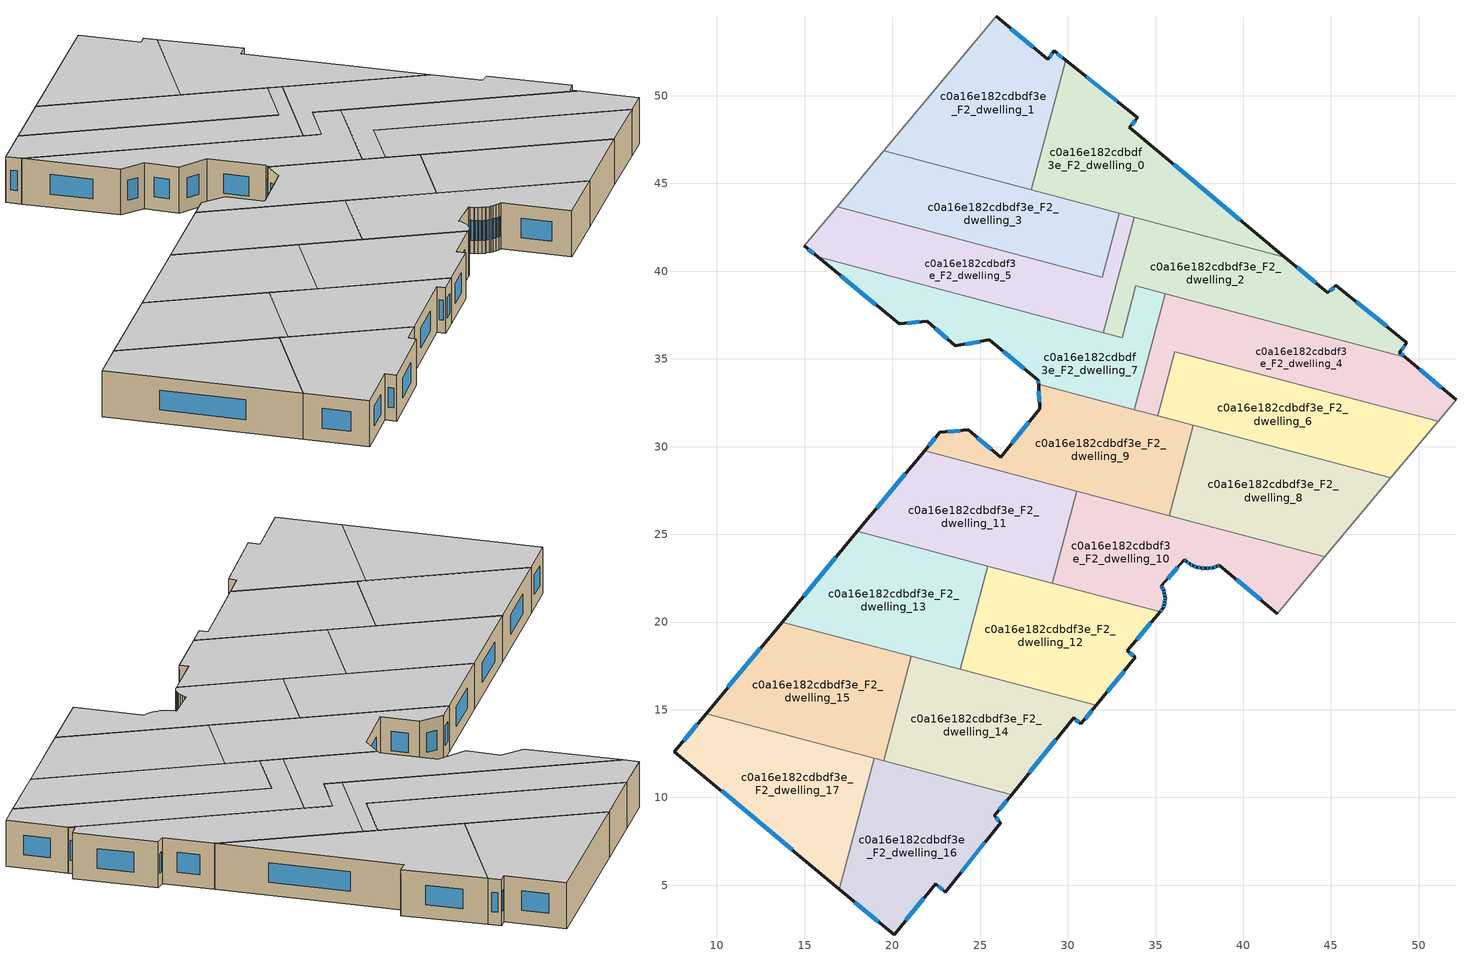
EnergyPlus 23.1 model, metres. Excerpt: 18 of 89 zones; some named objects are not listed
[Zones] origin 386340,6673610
c0a16e182cdbdf3e_F2_dwelling_0
 floor to c0a16e182cdbdf3e_F1_dwelling_0 (EU_floor_Construction): 33.98,48.74 33.51,48.2 42.38,40.8 27.92,44.63 29.88,52.02 z6
 wall outside (EU_wall_Construction): 42.38,40.8 33.51,48.2 33.98,48.74 29.88,52.02 z6:9
 wall to c0a16e182cdbdf3e_F2_dwelling_1 (EU_wall_Construction): 29.88,52.02 27.92,44.63 z6:9
 wall to c0a16e182cdbdf3e_F2_dwelling_2 (EU_wall_Construction): 33.78,43.08 42.38,40.8 z6:9
 wall to c0a16e182cdbdf3e_F2_dwelling_5 (EU_wall_Construction): 32.92,43.31 33.78,43.08 z6:9
 wall to c0a16e182cdbdf3e_F2_dwelling_3 (EU_wall_Construction): 27.92,44.63 32.92,43.31 z6:9
 window (EU_Window_Construction): 39.84,42.91 36.04,46.08 / 32.81,49.68 31.05,51.08 / 33.64,48.35 33.85,48.59 z6.86:8.14
 ceiling to c0a16e182cdbdf3e_F3_dwelling_0 (EU_floor_Construction): 42.38,40.8 33.51,48.2 33.98,48.74 29.88,52.02 27.92,44.63 z9
c0a16e182cdbdf3e_F2_dwelling_1
 floor to c0a16e182cdbdf3e_F1_dwelling_1 (EU_floor_Construction): 29.21,52.55 29.88,52.02 27.92,44.63 19.52,46.86 25.91,54.53 28.86,52.07 z6
 wall outside (EU_wall_Construction): 29.88,52.02 29.21,52.55 28.86,52.07 25.91,54.53 z6:9
 wall adiabatic (EU_wall_Construction): 25.91,54.53 19.52,46.86 z6:9
 wall to c0a16e182cdbdf3e_F2_dwelling_3 (EU_wall_Construction): 19.52,46.86 27.92,44.63 z6:9
 window (EU_Window_Construction): 28.02,52.77 26.76,53.82 / 29.11,52.41 28.96,52.21 / 29.69,52.17 29.4,52.4 z6.86:8.14
 ceiling to c0a16e182cdbdf3e_F3_dwelling_1 (EU_floor_Construction): 27.92,44.63 29.88,52.02 29.21,52.55 28.86,52.07 25.91,54.53 19.52,46.86 z9
c0a16e182cdbdf3e_F2_dwelling_10
 floor to c0a16e182cdbdf3e_F1_dwelling_10 (EU_floor_Construction): 44.65,23.71 41.95,20.47 38.65,23.24 38.5,23.17 38.28,23.11 38.05,23.07 37.89,23.06 37.82,23.06 37.6,23.08 37.58,23.08 37.36,23.13 37.14,23.21 36.97,23.3 36.94,23.32 36.75,23.46 36.65,23.54 35.33,22.06 35.38,21.97 35.46,21.81 35.51,21.64 35.53,21.48 35.54,21.4 35.54,21.3 35.52,21.13 35.48,20.97 35.42,20.8 35.39,20.73 35.27,20.59 29.11,22.22 30.5,27.46 z6
 wall outside (EU_wall_Construction): 35.27,20.59 35.39,20.73 35.42,20.8 35.48,20.97 35.52,21.13 35.54,21.3 35.54,21.4 35.53,21.48 35.51,21.64 35.46,21.81 35.38,21.97 35.33,22.06 36.65,23.54 36.75,23.46 36.94,23.32 36.97,23.3 37.14,23.21 37.36,23.13 37.58,23.08 37.6,23.08 37.82,23.06 37.89,23.06 38.05,23.07 38.28,23.11 38.5,23.17 38.65,23.24 41.95,20.47 z6:9
 wall to c0a16e182cdbdf3e_F2_dwelling_11 (EU_wall_Construction): 30.5,27.46 29.11,22.22 z6:9
 wall adiabatic (EU_wall_Construction): 41.95,20.47 44.65,23.71 z6:9
 wall to c0a16e182cdbdf3e_F2_dwelling_12 (EU_wall_Construction): 29.11,22.22 35.27,20.59 z6:9
 wall to c0a16e182cdbdf3e_F2_dwelling_8 (EU_wall_Construction): 44.65,23.71 35.78,26.07 z6:9
 wall to c0a16e182cdbdf3e_F2_dwelling_9 (EU_wall_Construction): 35.78,26.07 30.5,27.46 z6:9
 window (EU_Window_Construction): 35.49,21.69 35.47,21.76 / 35.53,21.52 35.51,21.6 / 35.54,21.33 35.54,21.37 / 35.53,21.18 35.54,21.26 / 35.5,21.01 35.51,21.09 / 35.44,20.85 35.47,20.92 / 35.3,20.63 35.35,20.69 / 39.59,22.45 41.01,21.26 / 38.54,23.19 38.6,23.22 / 38.34,23.12 38.43,23.15 / 38.11,23.08 38.21,23.09 / 37.93,23.06 38,23.07 / 37.66,23.07 37.75,23.06 / 37.42,23.12 37.52,23.1 / 37.2,23.19 37.3,23.16 / 37.02,23.28 37.09,23.24 / 36.8,23.42 36.88,23.36 / 36.68,23.52 36.72,23.48 / 35.71,22.48 36.27,23.12 / 35.37,21.99 35.35,22.03 / 35.43,21.85 35.4,21.92 z6.86:8.14
 ceiling to c0a16e182cdbdf3e_F3_dwelling_10 (EU_floor_Construction): 41.95,20.47 44.65,23.71 30.5,27.46 29.11,22.22 35.27,20.59 35.39,20.73 35.42,20.8 35.48,20.97 35.52,21.13 35.54,21.3 35.54,21.4 35.53,21.48 35.51,21.64 35.46,21.81 35.38,21.97 35.33,22.06 36.65,23.54 36.75,23.46 36.94,23.32 36.97,23.3 37.14,23.21 37.36,23.13 37.58,23.08 37.6,23.08 37.82,23.06 37.89,23.06 38.05,23.07 38.28,23.11 38.5,23.17 38.65,23.24 z9
c0a16e182cdbdf3e_F2_dwelling_11
 floor to c0a16e182cdbdf3e_F1_dwelling_11 (EU_floor_Construction): 30.5,27.46 29.11,22.22 18.01,25.16 21.83,29.76 z6
 wall outside (EU_wall_Construction): 21.83,29.76 18.01,25.16 z6:9
 wall to c0a16e182cdbdf3e_F2_dwelling_9 (EU_wall_Construction): 30.5,27.46 21.83,29.76 z6:9
 wall to c0a16e182cdbdf3e_F2_dwelling_13 (EU_wall_Construction): 18.01,25.16 25.44,23.19 z6:9
 wall to c0a16e182cdbdf3e_F2_dwelling_12 (EU_wall_Construction): 25.44,23.19 29.11,22.22 z6:9
 window (EU_Window_Construction): 20.74,28.45 19.1,26.48 z6.86:8.14
 ceiling to c0a16e182cdbdf3e_F3_dwelling_11 (EU_floor_Construction): 29.11,22.22 30.5,27.46 21.83,29.76 18.01,25.16 z9
c0a16e182cdbdf3e_F2_dwelling_12
 floor to c0a16e182cdbdf3e_F1_dwelling_12 (EU_floor_Construction): 35.27,20.59 33.4,18.36 33.84,17.99 31.61,15.25 23.88,17.3 25.44,23.19 z6
 wall outside (EU_wall_Construction): 31.61,15.25 33.84,17.99 33.4,18.36 35.27,20.59 z6:9
 wall to c0a16e182cdbdf3e_F2_dwelling_13 (EU_wall_Construction): 25.44,23.19 23.88,17.3 z6:9
 wall to c0a16e182cdbdf3e_F2_dwelling_14 (EU_wall_Construction): 23.88,17.3 31.61,15.25 z6:9
 window (EU_Window_Construction): 33.71,18.09 33.52,18.25 / 32.25,16.03 33.2,17.2 / 33.93,18.99 34.73,19.95 z6.86:8.14
 ceiling to c0a16e182cdbdf3e_F3_dwelling_12 (EU_floor_Construction): 33.84,17.99 33.4,18.36 35.27,20.59 25.44,23.19 23.88,17.3 31.61,15.25 z9
c0a16e182cdbdf3e_F2_dwelling_13
 floor to c0a16e182cdbdf3e_F1_dwelling_13 (EU_floor_Construction): 25.44,23.19 23.88,17.3 13.71,19.99 18.01,25.16 z6
 wall outside (EU_wall_Construction): 18.01,25.16 13.71,19.99 z6:9
 wall to c0a16e182cdbdf3e_F2_dwelling_15 (EU_wall_Construction): 13.71,19.99 21.07,18.04 z6:9
 wall to c0a16e182cdbdf3e_F2_dwelling_14 (EU_wall_Construction): 21.07,18.04 23.88,17.3 z6:9
 window (EU_Window_Construction): 16.78,23.69 14.94,21.47 z6.86:8.14
 ceiling to c0a16e182cdbdf3e_F3_dwelling_13 (EU_floor_Construction): 23.88,17.3 25.44,23.19 18.01,25.16 13.71,19.99 z9
c0a16e182cdbdf3e_F2_dwelling_14
 floor to c0a16e182cdbdf3e_F1_dwelling_14 (EU_floor_Construction): 31.61,15.25 30.75,14.19 30.33,14.54 26.8,10.17 19.49,12.1 21.07,18.04 z6
 wall outside (EU_wall_Construction): 26.8,10.17 30.33,14.54 30.75,14.19 31.61,15.25 z6:9
 wall to c0a16e182cdbdf3e_F2_dwelling_15 (EU_wall_Construction): 21.07,18.04 19.49,12.1 z6:9
 wall to c0a16e182cdbdf3e_F2_dwelling_16 (EU_wall_Construction): 19.49,12.1 26.8,10.17 z6:9
 window (EU_Window_Construction): 30.45,14.44 30.63,14.29 / 27.81,11.42 29.32,13.29 / 31,14.49 31.36,14.95 z6.86:8.14
 ceiling to c0a16e182cdbdf3e_F3_dwelling_14 (EU_floor_Construction): 30.75,14.19 31.61,15.25 21.07,18.04 19.49,12.1 26.8,10.17 30.33,14.54 z9
c0a16e182cdbdf3e_F2_dwelling_15
 floor to c0a16e182cdbdf3e_F1_dwelling_15 (EU_floor_Construction): 21.07,18.04 19.49,12.1 9.38,14.79 13.71,19.99 z6
 wall outside (EU_wall_Construction): 13.71,19.99 9.38,14.79 z6:9
 wall to c0a16e182cdbdf3e_F2_dwelling_17 (EU_wall_Construction): 9.38,14.79 18.96,12.25 z6:9
 wall to c0a16e182cdbdf3e_F2_dwelling_16 (EU_wall_Construction): 18.96,12.25 19.5,12.1 z6:9
 window (EU_Window_Construction): 12.47,18.51 10.62,16.27 z6.86:8.14
 ceiling to c0a16e182cdbdf3e_F3_dwelling_15 (EU_floor_Construction): 19.49,12.1 21.07,18.04 13.71,19.99 9.38,14.79 z9
c0a16e182cdbdf3e_F2_dwelling_16
 floor to c0a16e182cdbdf3e_F1_dwelling_16 (EU_floor_Construction): 26.8,10.17 25.81,8.95 26.16,8.57 23.02,4.61 22.46,5.08 20.09,2.18 16.98,4.78 18.96,12.25 z6
 wall outside (EU_wall_Construction): 16.98,4.78 20.09,2.18 22.46,5.08 23.02,4.61 26.16,8.57 25.81,8.95 26.8,10.17 z6:9
 wall to c0a16e182cdbdf3e_F2_dwelling_17 (EU_wall_Construction): 18.96,12.25 16.98,4.78 z6:9
 window (EU_Window_Construction): 22.62,4.95 22.86,4.75 / 20.77,3.01 21.78,4.25 / 17.87,4.04 19.2,2.92 / 26.09,9.3 26.51,9.82 / 26.06,8.68 25.91,8.84 / 23.92,5.74 25.27,7.44 z6.86:8.14
 ceiling to c0a16e182cdbdf3e_F3_dwelling_16 (EU_floor_Construction): 23.02,4.61 26.16,8.57 25.81,8.95 26.8,10.17 18.96,12.25 16.98,4.78 20.09,2.18 22.46,5.08 z9
c0a16e182cdbdf3e_F2_dwelling_17
 floor to c0a16e182cdbdf3e_F1_dwelling_17 (EU_floor_Construction): 18.96,12.25 16.98,4.78 7.58,12.62 9.38,14.79 z6
 wall outside (EU_wall_Construction): 9.38,14.79 7.58,12.62 16.98,4.78 z6:9
 window (EU_Window_Construction): 8.87,14.17 8.09,13.24 / 10.26,10.38 14.29,7.02 z6.86:8.14
 ceiling to c0a16e182cdbdf3e_F3_dwelling_17 (EU_floor_Construction): 16.98,4.78 18.96,12.25 9.38,14.79 7.58,12.62 z9
c0a16e182cdbdf3e_F2_dwelling_2
 floor to c0a16e182cdbdf3e_F1_dwelling_2 (EU_floor_Construction): 45.28,39.19 49.33,35.91 48.9,35.36 49.22,35.09 33.87,39.16 33.09,36.22 32.03,36.5 33.78,43.08 42.38,40.8 44.82,38.76 z6
 wall outside (EU_wall_Construction): 49.22,35.09 48.9,35.36 49.33,35.91 45.28,39.19 44.82,38.76 42.38,40.8 z6:9
 wall to c0a16e182cdbdf3e_F2_dwelling_7 (EU_wall_Construction): 32.03,36.5 33.09,36.22 33.87,39.16 35.55,38.71 z6:9
 wall to c0a16e182cdbdf3e_F2_dwelling_5 (EU_wall_Construction): 33.78,43.08 32.03,36.5 z6:9
 wall to c0a16e182cdbdf3e_F2_dwelling_4 (EU_wall_Construction): 35.55,38.71 49.22,35.09 z6:9
 window (EU_Window_Construction): 45.15,39.07 44.95,38.88 / 48.17,36.85 46.43,38.25 / 49.02,35.52 49.2,35.75 / 49.13,35.16 48.99,35.28 / 44.12,39.34 43.07,40.22 z6.86:8.14
 ceiling to c0a16e182cdbdf3e_F3_dwelling_2 (EU_floor_Construction): 49.22,35.09 48.9,35.36 49.33,35.91 45.28,39.19 44.82,38.76 42.38,40.8 33.78,43.08 32.03,36.5 33.09,36.22 33.87,39.16 z9
c0a16e182cdbdf3e_F2_dwelling_3
 floor to c0a16e182cdbdf3e_F1_dwelling_3 (EU_floor_Construction): 32.92,43.31 31.96,39.67 16.85,43.67 19.52,46.86 z6
 wall to c0a16e182cdbdf3e_F2_dwelling_5 (EU_wall_Construction): 16.85,43.67 31.96,39.67 32.92,43.31 z6:9
 wall adiabatic (EU_wall_Construction): 19.52,46.86 16.85,43.67 z6:9
 ceiling to c0a16e182cdbdf3e_F3_dwelling_3 (EU_floor_Construction): 31.96,39.67 32.92,43.31 19.52,46.86 16.85,43.67 z9
c0a16e182cdbdf3e_F2_dwelling_4
 floor to c0a16e182cdbdf3e_F1_dwelling_4 (EU_floor_Construction): 49.22,35.09 52.13,32.67 51.1,31.44 36.11,35.42 35.14,31.75 33.8,32.11 35.55,38.71 z6
 wall outside (EU_wall_Construction): 52.13,32.67 49.22,35.09 z6:9
 wall adiabatic (EU_wall_Construction): 51.1,31.44 52.13,32.67 z6:9
 wall to c0a16e182cdbdf3e_F2_dwelling_6 (EU_wall_Construction): 35.14,31.75 36.11,35.42 51.1,31.44 z6:9
 wall to c0a16e182cdbdf3e_F2_dwelling_7 (EU_wall_Construction): 35.55,38.71 33.8,32.11 z6:9
 wall to c0a16e182cdbdf3e_F2_dwelling_9 (EU_wall_Construction): 33.8,32.11 35.14,31.75 z6:9
 window (EU_Window_Construction): 51.3,33.36 50.05,34.4 z6.86:8.14
 ceiling to c0a16e182cdbdf3e_F3_dwelling_4 (EU_floor_Construction): 51.1,31.44 52.13,32.67 49.22,35.09 35.55,38.71 33.8,32.11 35.14,31.75 36.11,35.42 z9
c0a16e182cdbdf3e_F2_dwelling_5
 floor to c0a16e182cdbdf3e_F1_dwelling_5 (EU_floor_Construction): 33.78,43.08 32.03,36.5 15.74,40.82 14.99,41.44 16.85,43.67 31.96,39.67 32.92,43.31 z6
 wall outside (EU_wall_Construction): 14.99,41.44 15.74,40.82 z6:9
 wall adiabatic (EU_wall_Construction): 16.85,43.67 14.99,41.44 z6:9
 wall to c0a16e182cdbdf3e_F2_dwelling_7 (EU_wall_Construction): 15.74,40.82 32.03,36.5 z6:9
 window (EU_Window_Construction): 15.2,41.26 15.52,41 z6.86:8.14
 ceiling to c0a16e182cdbdf3e_F3_dwelling_5 (EU_floor_Construction): 32.03,36.5 33.78,43.08 32.92,43.31 31.96,39.67 16.85,43.67 14.99,41.44 15.74,40.82 z9
c0a16e182cdbdf3e_F2_dwelling_6
 floor to c0a16e182cdbdf3e_F1_dwelling_6 (EU_floor_Construction): 51.1,31.44 48.42,28.23 35.14,31.75 36.11,35.42 z6
 wall adiabatic (EU_wall_Construction): 48.42,28.23 51.1,31.44 z6:9
 wall to c0a16e182cdbdf3e_F2_dwelling_8 (EU_wall_Construction): 37.15,31.22 48.42,28.23 z6:9
 wall to c0a16e182cdbdf3e_F2_dwelling_9 (EU_wall_Construction): 35.14,31.75 37.15,31.22 z6:9
 ceiling to c0a16e182cdbdf3e_F3_dwelling_6 (EU_floor_Construction): 48.42,28.23 51.1,31.44 36.11,35.42 35.14,31.75 z9
c0a16e182cdbdf3e_F2_dwelling_7
 floor to c0a16e182cdbdf3e_F1_dwelling_7 (EU_floor_Construction): 35.55,38.71 33.8,32.11 28.33,33.55 28.32,33.79 25.53,36.08 23.59,35.75 21.98,37.15 20.38,36.99 15.74,40.82 33.09,36.22 33.87,39.16 z6
 wall outside (EU_wall_Construction): 15.74,40.82 20.38,36.99 21.98,37.15 23.59,35.75 25.53,36.08 28.32,33.79 28.33,33.55 z6:9
 wall to c0a16e182cdbdf3e_F2_dwelling_9 (EU_wall_Construction): 28.33,33.55 33.8,32.11 z6:9
 window (EU_Window_Construction): 24.15,35.84 24.98,35.99 / 22.44,36.75 23.13,36.15 / 20.84,37.04 21.52,37.1 / 17.06,39.73 19.05,38.09 / 28.32,33.73 28.33,33.62 / 26.33,35.43 27.52,34.45 z6.86:8.14
 ceiling to c0a16e182cdbdf3e_F3_dwelling_7 (EU_floor_Construction): 33.8,32.11 35.55,38.71 33.87,39.16 33.09,36.22 15.74,40.82 20.38,36.99 21.98,37.15 23.59,35.75 25.53,36.08 28.32,33.79 28.33,33.55 z9
c0a16e182cdbdf3e_F2_dwelling_8
 floor to c0a16e182cdbdf3e_F1_dwelling_8 (EU_floor_Construction): 48.42,28.23 44.65,23.71 35.78,26.07 37.15,31.22 z6
 wall to c0a16e182cdbdf3e_F2_dwelling_9 (EU_wall_Construction): 37.15,31.22 35.78,26.07 z6:9
 wall adiabatic (EU_wall_Construction): 44.65,23.71 48.42,28.23 z6:9
 ceiling to c0a16e182cdbdf3e_F3_dwelling_8 (EU_floor_Construction): 44.65,23.71 48.42,28.23 37.15,31.22 35.78,26.07 z9
c0a16e182cdbdf3e_F2_dwelling_9
 floor to c0a16e182cdbdf3e_F1_dwelling_9 (EU_floor_Construction): 37.15,31.22 35.78,26.07 21.83,29.76 22.7,30.81 24.32,30.95 26.17,29.4 28.4,32.17 28.33,33.55 z6
 wall outside (EU_wall_Construction): 28.33,33.55 28.4,32.17 26.17,29.4 24.32,30.95 22.7,30.81 21.83,29.76 z6:9
 window (EU_Window_Construction): 28.35,33.16 28.38,32.56 / 22.45,30.51 22.08,30.06 / 23.85,30.91 23.16,30.85 / 25.64,29.84 24.85,30.5 / 27.76,31.38 26.81,30.19 z6.86:8.14
 ceiling to c0a16e182cdbdf3e_F3_dwelling_9 (EU_floor_Construction): 35.78,26.07 37.15,31.22 28.33,33.55 28.4,32.17 26.17,29.4 24.32,30.95 22.7,30.81 21.83,29.76 z9
[Building]
EU S2 Campaign: North Axis=0; Terrain=City; Solar Distribution=FullExterior
[Site:Location]
Helsinki-Vantaa.AP: Latitude=60.317; Longitude=24.963; Time Zone=2; Elevation=54.6
[SizingPeriod:WeatherFileDays]
AnnualSizingPeriod: Begin Month=1; Begin Day of Month=1; End Month=12; End Day of Month=31; Day of Week for Start Day=Monday; Use Weather File Daylight Saving Period=No; Use Weather File Rain and Snow Indicators=No
[MATERIAL]
EU_InternalMass_Material: Roughness=MediumRough; Thickness=0.1; Conductivity=1; Density=1800; Specific Heat=900; Thermal Absorptance=0.9; Solar Absorptance=0.7; Visible Absorptance=0.7
[MATERIAL:NOMASS] Roughness=MediumRough; Thermal Absorptance=0.9; Solar Absorptance=0.7; Visible Absorptance=0.7
Name | Thermal Resistance
EU_wall_NoMass | 1.10183
EU_floor_NoMass | 1.70606
[WINDOWMATERIAL:SIMPLEGLAZINGSYSTEM]
EU_Window_SimpleGlazing: UFactor=3.11035; Solar Heat Gain Coefficient=0.8; Visible Transmittance=0.8
[CONSTRUCTION]
EU_wall_Construction: EU_wall_NoMass
EU_floor_Construction: EU_floor_NoMass
EU_Window_Construction: EU_Window_SimpleGlazing
EU_InternalMass_Construction: EU_InternalMass_Material
[ZONE] Type=1; Multiplier=1; Ceiling Height=autocalculate; Floor Area=autocalculate; Part of Total Floor Area=Yes
Name | Volume
c0a16e182cdbdf3e_F2_dwelling_0 | 166.562
c0a16e182cdbdf3e_F2_dwelling_1 | 166.55
c0a16e182cdbdf3e_F2_dwelling_10; c0a16e182cdbdf3e_F2_dwelling_13; c0a16e182cdbdf3e_F2_dwelling_5 | 166.548
c0a16e182cdbdf3e_F2_dwelling_11; c0a16e182cdbdf3e_F2_dwelling_17 | 166.558
c0a16e182cdbdf3e_F2_dwelling_12 | 166.542
c0a16e182cdbdf3e_F2_dwelling_14 | 166.56
c0a16e182cdbdf3e_F2_dwelling_15 | 166.57
c0a16e182cdbdf3e_F2_dwelling_16 | 166.552
c0a16e182cdbdf3e_F2_dwelling_2 | 166.564
c0a16e182cdbdf3e_F2_dwelling_3 | 166.549
c0a16e182cdbdf3e_F2_dwelling_4; c0a16e182cdbdf3e_F2_dwelling_6 | 166.534
c0a16e182cdbdf3e_F2_dwelling_7 | 166.573
c0a16e182cdbdf3e_F2_dwelling_8 | 166.567
c0a16e182cdbdf3e_F2_dwelling_9 | 166.571
[INTERNALMASS] Construction=EU_InternalMass_Construction
Name | Zone or ZoneList | Surface Area
c0a16e182cdbdf3e_F2_dwelling_0_EU_InternalMass | c0a16e182cdbdf3e_F2_dwelling_0 | 55.5219
c0a16e182cdbdf3e_F2_dwelling_1_EU_InternalMass | c0a16e182cdbdf3e_F2_dwelling_1 | 55.516
c0a16e182cdbdf3e_F2_dwelling_2_EU_InternalMass | c0a16e182cdbdf3e_F2_dwelling_2 | 55.5218
c0a16e182cdbdf3e_F2_dwelling_3_EU_InternalMass | c0a16e182cdbdf3e_F2_dwelling_3 | 55.5168
c0a16e182cdbdf3e_F2_dwelling_4_EU_InternalMass | c0a16e182cdbdf3e_F2_dwelling_4 | 55.5119
c0a16e182cdbdf3e_F2_dwelling_5_EU_InternalMass | c0a16e182cdbdf3e_F2_dwelling_5 | 55.5164
c0a16e182cdbdf3e_F2_dwelling_6_EU_InternalMass | c0a16e182cdbdf3e_F2_dwelling_6 | 55.5115
c0a16e182cdbdf3e_F2_dwelling_7_EU_InternalMass | c0a16e182cdbdf3e_F2_dwelling_7 | 55.522
c0a16e182cdbdf3e_F2_dwelling_8_EU_InternalMass | c0a16e182cdbdf3e_F2_dwelling_8 | 55.5225
c0a16e182cdbdf3e_F2_dwelling_9_EU_InternalMass | c0a16e182cdbdf3e_F2_dwelling_9 | 55.5237
c0a16e182cdbdf3e_F2_dwelling_10_EU_InternalMass | c0a16e182cdbdf3e_F2_dwelling_10 | 55.5167
c0a16e182cdbdf3e_F2_dwelling_11_EU_InternalMass | c0a16e182cdbdf3e_F2_dwelling_11 | 55.518
c0a16e182cdbdf3e_F2_dwelling_12_EU_InternalMass | c0a16e182cdbdf3e_F2_dwelling_12 | 55.5139
c0a16e182cdbdf3e_F2_dwelling_13_EU_InternalMass | c0a16e182cdbdf3e_F2_dwelling_13 | 55.5158
c0a16e182cdbdf3e_F2_dwelling_14_EU_InternalMass | c0a16e182cdbdf3e_F2_dwelling_14 | 55.5206
c0a16e182cdbdf3e_F2_dwelling_15_EU_InternalMass | c0a16e182cdbdf3e_F2_dwelling_15 | 55.5231
c0a16e182cdbdf3e_F2_dwelling_16_EU_InternalMass | c0a16e182cdbdf3e_F2_dwelling_16 | 55.5162
c0a16e182cdbdf3e_F2_dwelling_17_EU_InternalMass | c0a16e182cdbdf3e_F2_dwelling_17 | 55.5173
[OTHEREQUIPMENT] Fuel Type=Electricity; Design Level Calculation Method=Watts/Area; Power per Zone Floor Area=1; Fraction Latent=0; Fraction Radiant=0; Fraction Lost=0; Carbon Dioxide Generation Rate=0; EndUse Subcategory=EU_Step8_InternalGains
Name | Zone or ZoneList or Space or SpaceList | Schedule
EU_Step8_InternalGain_c0a16e182cdbdf3e_F2_dwelling_0_f000 | c0a16e182cdbdf3e_F2_dwelling_0 | EU_Step8_GainSchedule_c0a16e182cdbdf3e_F2_dwelling_0_f000
EU_Step8_InternalGain_c0a16e182cdbdf3e_F2_dwelling_1_f000 | c0a16e182cdbdf3e_F2_dwelling_1 | EU_Step8_GainSchedule_c0a16e182cdbdf3e_F2_dwelling_1_f000
EU_Step8_InternalGain_c0a16e182cdbdf3e_F2_dwelling_2_f000 | c0a16e182cdbdf3e_F2_dwelling_2 | EU_Step8_GainSchedule_c0a16e182cdbdf3e_F2_dwelling_2_f000
EU_Step8_InternalGain_c0a16e182cdbdf3e_F2_dwelling_3_f000 | c0a16e182cdbdf3e_F2_dwelling_3 | EU_Step8_GainSchedule_c0a16e182cdbdf3e_F2_dwelling_3_f000
EU_Step8_InternalGain_c0a16e182cdbdf3e_F2_dwelling_4_f000 | c0a16e182cdbdf3e_F2_dwelling_4 | EU_Step8_GainSchedule_c0a16e182cdbdf3e_F2_dwelling_4_f000
EU_Step8_InternalGain_c0a16e182cdbdf3e_F2_dwelling_5_f000 | c0a16e182cdbdf3e_F2_dwelling_5 | EU_Step8_GainSchedule_c0a16e182cdbdf3e_F2_dwelling_5_f000
EU_Step8_InternalGain_c0a16e182cdbdf3e_F2_dwelling_6_f000 | c0a16e182cdbdf3e_F2_dwelling_6 | EU_Step8_GainSchedule_c0a16e182cdbdf3e_F2_dwelling_6_f000
EU_Step8_InternalGain_c0a16e182cdbdf3e_F2_dwelling_7_f000 | c0a16e182cdbdf3e_F2_dwelling_7 | EU_Step8_GainSchedule_c0a16e182cdbdf3e_F2_dwelling_7_f000
EU_Step8_InternalGain_c0a16e182cdbdf3e_F2_dwelling_8_f000 | c0a16e182cdbdf3e_F2_dwelling_8 | EU_Step8_GainSchedule_c0a16e182cdbdf3e_F2_dwelling_8_f000
EU_Step8_InternalGain_c0a16e182cdbdf3e_F2_dwelling_9_f000 | c0a16e182cdbdf3e_F2_dwelling_9 | EU_Step8_GainSchedule_c0a16e182cdbdf3e_F2_dwelling_9_f000
EU_Step8_InternalGain_c0a16e182cdbdf3e_F2_dwelling_10_f000 | c0a16e182cdbdf3e_F2_dwelling_10 | EU_Step8_GainSchedule_c0a16e182cdbdf3e_F2_dwelling_10_f000
EU_Step8_InternalGain_c0a16e182cdbdf3e_F2_dwelling_11_f000 | c0a16e182cdbdf3e_F2_dwelling_11 | EU_Step8_GainSchedule_c0a16e182cdbdf3e_F2_dwelling_11_f000
EU_Step8_InternalGain_c0a16e182cdbdf3e_F2_dwelling_12_f000 | c0a16e182cdbdf3e_F2_dwelling_12 | EU_Step8_GainSchedule_c0a16e182cdbdf3e_F2_dwelling_12_f000
EU_Step8_InternalGain_c0a16e182cdbdf3e_F2_dwelling_13_f000 | c0a16e182cdbdf3e_F2_dwelling_13 | EU_Step8_GainSchedule_c0a16e182cdbdf3e_F2_dwelling_13_f000
EU_Step8_InternalGain_c0a16e182cdbdf3e_F2_dwelling_14_f000 | c0a16e182cdbdf3e_F2_dwelling_14 | EU_Step8_GainSchedule_c0a16e182cdbdf3e_F2_dwelling_14_f000
EU_Step8_InternalGain_c0a16e182cdbdf3e_F2_dwelling_15_f000 | c0a16e182cdbdf3e_F2_dwelling_15 | EU_Step8_GainSchedule_c0a16e182cdbdf3e_F2_dwelling_15_f000
EU_Step8_InternalGain_c0a16e182cdbdf3e_F2_dwelling_16_f000 | c0a16e182cdbdf3e_F2_dwelling_16 | EU_Step8_GainSchedule_c0a16e182cdbdf3e_F2_dwelling_16_f000
EU_Step8_InternalGain_c0a16e182cdbdf3e_F2_dwelling_17_f000 | c0a16e182cdbdf3e_F2_dwelling_17 | EU_Step8_GainSchedule_c0a16e182cdbdf3e_F2_dwelling_17_f000
[ZONEVENTILATION:DESIGNFLOWRATE] Schedule=EU_AlwaysOn; Design Flow Rate Calculation Method=AirChanges/Hour; Air Changes per Hour=0.756316; Ventilation Type=Natural; Fan Pressure Rise=0; Fan Total Efficiency=1; Constant Term Coefficient=1; Temperature Term Coefficient=0; Velocity Term Coefficient=0; Velocity Squared Term Coefficient=0; Minimum Indoor Temperature=-100; Maximum Indoor Temperature=100; Delta Temperature=-100; Minimum Outdoor Temperature=-100; Maximum Outdoor Temperature=100; Maximum Wind Speed=40
Name | Zone or ZoneList or Space or SpaceList
EU_ConstantAir_c0a16e182cdbdf3e_F2_dwelling_0 | c0a16e182cdbdf3e_F2_dwelling_0
EU_ConstantAir_c0a16e182cdbdf3e_F2_dwelling_1 | c0a16e182cdbdf3e_F2_dwelling_1
EU_ConstantAir_c0a16e182cdbdf3e_F2_dwelling_2 | c0a16e182cdbdf3e_F2_dwelling_2
EU_ConstantAir_c0a16e182cdbdf3e_F2_dwelling_3 | c0a16e182cdbdf3e_F2_dwelling_3
EU_ConstantAir_c0a16e182cdbdf3e_F2_dwelling_4 | c0a16e182cdbdf3e_F2_dwelling_4
EU_ConstantAir_c0a16e182cdbdf3e_F2_dwelling_5 | c0a16e182cdbdf3e_F2_dwelling_5
EU_ConstantAir_c0a16e182cdbdf3e_F2_dwelling_6 | c0a16e182cdbdf3e_F2_dwelling_6
EU_ConstantAir_c0a16e182cdbdf3e_F2_dwelling_7 | c0a16e182cdbdf3e_F2_dwelling_7
EU_ConstantAir_c0a16e182cdbdf3e_F2_dwelling_8 | c0a16e182cdbdf3e_F2_dwelling_8
EU_ConstantAir_c0a16e182cdbdf3e_F2_dwelling_9 | c0a16e182cdbdf3e_F2_dwelling_9
EU_ConstantAir_c0a16e182cdbdf3e_F2_dwelling_10 | c0a16e182cdbdf3e_F2_dwelling_10
EU_ConstantAir_c0a16e182cdbdf3e_F2_dwelling_11 | c0a16e182cdbdf3e_F2_dwelling_11
EU_ConstantAir_c0a16e182cdbdf3e_F2_dwelling_12 | c0a16e182cdbdf3e_F2_dwelling_12
EU_ConstantAir_c0a16e182cdbdf3e_F2_dwelling_13 | c0a16e182cdbdf3e_F2_dwelling_13
EU_ConstantAir_c0a16e182cdbdf3e_F2_dwelling_14 | c0a16e182cdbdf3e_F2_dwelling_14
EU_ConstantAir_c0a16e182cdbdf3e_F2_dwelling_15 | c0a16e182cdbdf3e_F2_dwelling_15
EU_ConstantAir_c0a16e182cdbdf3e_F2_dwelling_16 | c0a16e182cdbdf3e_F2_dwelling_16
EU_ConstantAir_c0a16e182cdbdf3e_F2_dwelling_17 | c0a16e182cdbdf3e_F2_dwelling_17
[HVACTEMPLATE:ZONE:IDEALLOADSAIRSYSTEM] System Availability Schedule=EU_AlwaysOn; Maximum Heating Supply Air Temperature=50; Minimum Cooling Supply Air Temperature=13; Maximum Heating Supply Air Humidity Ratio=0.0156; Minimum Cooling Supply Air Humidity Ratio=0.0077; Heating Limit=NoLimit; Cooling Limit=NoLimit; Heating Availability Schedule=EU_AlwaysOn; Cooling Availability Schedule=EU_CoolingOff; Dehumidification Control Type=ConstantSensibleHeatRatio; Cooling Sensible Heat Ratio=0.7; Dehumidification Setpoint=60; Humidification Control Type=None; Humidification Setpoint=30; Outdoor Air Method=None; Outdoor Air Flow Rate per Person=0.00944; Outdoor Air Flow Rate per Zone Floor Area=0; Outdoor Air Flow Rate per Zone=0; Demand Controlled Ventilation Type=None; Outdoor Air Economizer Type=NoEconomizer; Heat Recovery Type=None; Sensible Heat Recovery Effectiveness=0.7; Latent Heat Recovery Effectiveness=0.65
Name | Template Thermostat
c0a16e182cdbdf3e_F2_dwelling_0 | EU_HeatOnly_c0a16e182cdbdf3e_F2_dwelling_0
c0a16e182cdbdf3e_F2_dwelling_1 | EU_HeatOnly_c0a16e182cdbdf3e_F2_dwelling_1
c0a16e182cdbdf3e_F2_dwelling_2 | EU_HeatOnly_c0a16e182cdbdf3e_F2_dwelling_2
c0a16e182cdbdf3e_F2_dwelling_3 | EU_HeatOnly_c0a16e182cdbdf3e_F2_dwelling_3
c0a16e182cdbdf3e_F2_dwelling_4 | EU_HeatOnly_c0a16e182cdbdf3e_F2_dwelling_4
c0a16e182cdbdf3e_F2_dwelling_5 | EU_HeatOnly_c0a16e182cdbdf3e_F2_dwelling_5
c0a16e182cdbdf3e_F2_dwelling_6 | EU_HeatOnly_c0a16e182cdbdf3e_F2_dwelling_6
c0a16e182cdbdf3e_F2_dwelling_7 | EU_HeatOnly_c0a16e182cdbdf3e_F2_dwelling_7
c0a16e182cdbdf3e_F2_dwelling_8 | EU_HeatOnly_c0a16e182cdbdf3e_F2_dwelling_8
c0a16e182cdbdf3e_F2_dwelling_9 | EU_HeatOnly_c0a16e182cdbdf3e_F2_dwelling_9
c0a16e182cdbdf3e_F2_dwelling_10 | EU_HeatOnly_c0a16e182cdbdf3e_F2_dwelling_10
c0a16e182cdbdf3e_F2_dwelling_11 | EU_HeatOnly_c0a16e182cdbdf3e_F2_dwelling_11
c0a16e182cdbdf3e_F2_dwelling_12 | EU_HeatOnly_c0a16e182cdbdf3e_F2_dwelling_12
c0a16e182cdbdf3e_F2_dwelling_13 | EU_HeatOnly_c0a16e182cdbdf3e_F2_dwelling_13
c0a16e182cdbdf3e_F2_dwelling_14 | EU_HeatOnly_c0a16e182cdbdf3e_F2_dwelling_14
c0a16e182cdbdf3e_F2_dwelling_15 | EU_HeatOnly_c0a16e182cdbdf3e_F2_dwelling_15
c0a16e182cdbdf3e_F2_dwelling_16 | EU_HeatOnly_c0a16e182cdbdf3e_F2_dwelling_16
c0a16e182cdbdf3e_F2_dwelling_17 | EU_HeatOnly_c0a16e182cdbdf3e_F2_dwelling_17
[SIZING:ZONE] Zone Cooling Design Supply Air Temperature Input Method=SupplyAirTemperature; Zone Cooling Design Supply Air Temperature=13; Zone Heating Design Supply Air Temperature Input Method=SupplyAirTemperature; Zone Heating Design Supply Air Temperature=50; Zone Cooling Design Supply Air Humidity Ratio=0.008; Zone Heating Design Supply Air Humidity Ratio=0.008; Cooling Design Air Flow Method=DesignDay; Cooling Design Air Flow Rate=0; Cooling Minimum Air Flow per Zone Floor Area=0.000762; Cooling Minimum Air Flow=0; Cooling Minimum Air Flow Fraction=0.2; Heating Design Air Flow Method=DesignDay; Heating Design Air Flow Rate=0; Heating Maximum Air Flow per Zone Floor Area=0.002032; Heating Maximum Air Flow=0.141576; Heating Maximum Air Flow Fraction=0.3; Account for Dedicated Outdoor Air System=No; Dedicated Outdoor Air System Control Strategy=NeutralSupplyAir; Dedicated Outdoor Air Low Setpoint Temperature for Design=autosize; Dedicated Outdoor Air High Setpoint Temperature for Design=autosize; Zone Load Sizing Method=Sensible Load Only No Latent Load; Zone Latent Cooling Design Supply Air Humidity Ratio Input Method=HumidityRatioDifference; Zone Cooling Design Supply Air Humidity Ratio Difference=0.005; Zone Latent Heating Design Supply Air Humidity Ratio Input Method=HumidityRatioDifference; Zone Humidification Design Supply Air Humidity Ratio Difference=0.005
c0a16e182cdbdf3e_F2_dwelling_0; c0a16e182cdbdf3e_F2_dwelling_1; c0a16e182cdbdf3e_F2_dwelling_2; c0a16e182cdbdf3e_F2_dwelling_3; c0a16e182cdbdf3e_F2_dwelling_4; c0a16e182cdbdf3e_F2_dwelling_5; c0a16e182cdbdf3e_F2_dwelling_6; c0a16e182cdbdf3e_F2_dwelling_7; c0a16e182cdbdf3e_F2_dwelling_8; c0a16e182cdbdf3e_F2_dwelling_9; c0a16e182cdbdf3e_F2_dwelling_10; c0a16e182cdbdf3e_F2_dwelling_11; c0a16e182cdbdf3e_F2_dwelling_12; c0a16e182cdbdf3e_F2_dwelling_13; c0a16e182cdbdf3e_F2_dwelling_14; c0a16e182cdbdf3e_F2_dwelling_15; c0a16e182cdbdf3e_F2_dwelling_16; c0a16e182cdbdf3e_F2_dwelling_17
[SCHEDULE:CONSTANT]
Name | Hourly Value
EU_AlwaysOn | 1
EU_CoolingOff | 0
[SCHEDULE:FILE] Column Number=1; Rows to Skip at Top=0; Number of Hours of Data=8760; Column Separator=Comma; Interpolate to Timestep=No; Minutes per Item=60; Adjust Schedule for Daylight Savings=Yes
Name | File
EU_Step8_GainSchedule_c0a16e182cdbdf3e_F2_dwelling_0_f000 | ../../schedules/c0a16e182cdbdf3e/c0a16e182cdbdf3e_F2_dwelling_0_f000_gain.csv
EU_Step8_GainSchedule_c0a16e182cdbdf3e_F2_dwelling_1_f000 | ../../schedules/c0a16e182cdbdf3e/c0a16e182cdbdf3e_F2_dwelling_1_f000_gain.csv
EU_Step8_GainSchedule_c0a16e182cdbdf3e_F2_dwelling_2_f000 | ../../schedules/c0a16e182cdbdf3e/c0a16e182cdbdf3e_F2_dwelling_2_f000_gain.csv
EU_Step8_GainSchedule_c0a16e182cdbdf3e_F2_dwelling_3_f000 | ../../schedules/c0a16e182cdbdf3e/c0a16e182cdbdf3e_F2_dwelling_3_f000_gain.csv
EU_Step8_GainSchedule_c0a16e182cdbdf3e_F2_dwelling_4_f000 | ../../schedules/c0a16e182cdbdf3e/c0a16e182cdbdf3e_F2_dwelling_4_f000_gain.csv
EU_Step8_GainSchedule_c0a16e182cdbdf3e_F2_dwelling_5_f000 | ../../schedules/c0a16e182cdbdf3e/c0a16e182cdbdf3e_F2_dwelling_5_f000_gain.csv
EU_Step8_GainSchedule_c0a16e182cdbdf3e_F2_dwelling_6_f000 | ../../schedules/c0a16e182cdbdf3e/c0a16e182cdbdf3e_F2_dwelling_6_f000_gain.csv
EU_Step8_GainSchedule_c0a16e182cdbdf3e_F2_dwelling_7_f000 | ../../schedules/c0a16e182cdbdf3e/c0a16e182cdbdf3e_F2_dwelling_7_f000_gain.csv
EU_Step8_GainSchedule_c0a16e182cdbdf3e_F2_dwelling_8_f000 | ../../schedules/c0a16e182cdbdf3e/c0a16e182cdbdf3e_F2_dwelling_8_f000_gain.csv
EU_Step8_GainSchedule_c0a16e182cdbdf3e_F2_dwelling_9_f000 | ../../schedules/c0a16e182cdbdf3e/c0a16e182cdbdf3e_F2_dwelling_9_f000_gain.csv
EU_Step8_GainSchedule_c0a16e182cdbdf3e_F2_dwelling_10_f000 | ../../schedules/c0a16e182cdbdf3e/c0a16e182cdbdf3e_F2_dwelling_10_f000_gain.csv
EU_Step8_GainSchedule_c0a16e182cdbdf3e_F2_dwelling_11_f000 | ../../schedules/c0a16e182cdbdf3e/c0a16e182cdbdf3e_F2_dwelling_11_f000_gain.csv
EU_Step8_GainSchedule_c0a16e182cdbdf3e_F2_dwelling_12_f000 | ../../schedules/c0a16e182cdbdf3e/c0a16e182cdbdf3e_F2_dwelling_12_f000_gain.csv
EU_Step8_GainSchedule_c0a16e182cdbdf3e_F2_dwelling_13_f000 | ../../schedules/c0a16e182cdbdf3e/c0a16e182cdbdf3e_F2_dwelling_13_f000_gain.csv
EU_Step8_GainSchedule_c0a16e182cdbdf3e_F2_dwelling_14_f000 | ../../schedules/c0a16e182cdbdf3e/c0a16e182cdbdf3e_F2_dwelling_14_f000_gain.csv
EU_Step8_GainSchedule_c0a16e182cdbdf3e_F2_dwelling_15_f000 | ../../schedules/c0a16e182cdbdf3e/c0a16e182cdbdf3e_F2_dwelling_15_f000_gain.csv
EU_Step8_GainSchedule_c0a16e182cdbdf3e_F2_dwelling_16_f000 | ../../schedules/c0a16e182cdbdf3e/c0a16e182cdbdf3e_F2_dwelling_16_f000_gain.csv
EU_Step8_GainSchedule_c0a16e182cdbdf3e_F2_dwelling_17_f000 | ../../schedules/c0a16e182cdbdf3e/c0a16e182cdbdf3e_F2_dwelling_17_f000_gain.csv
